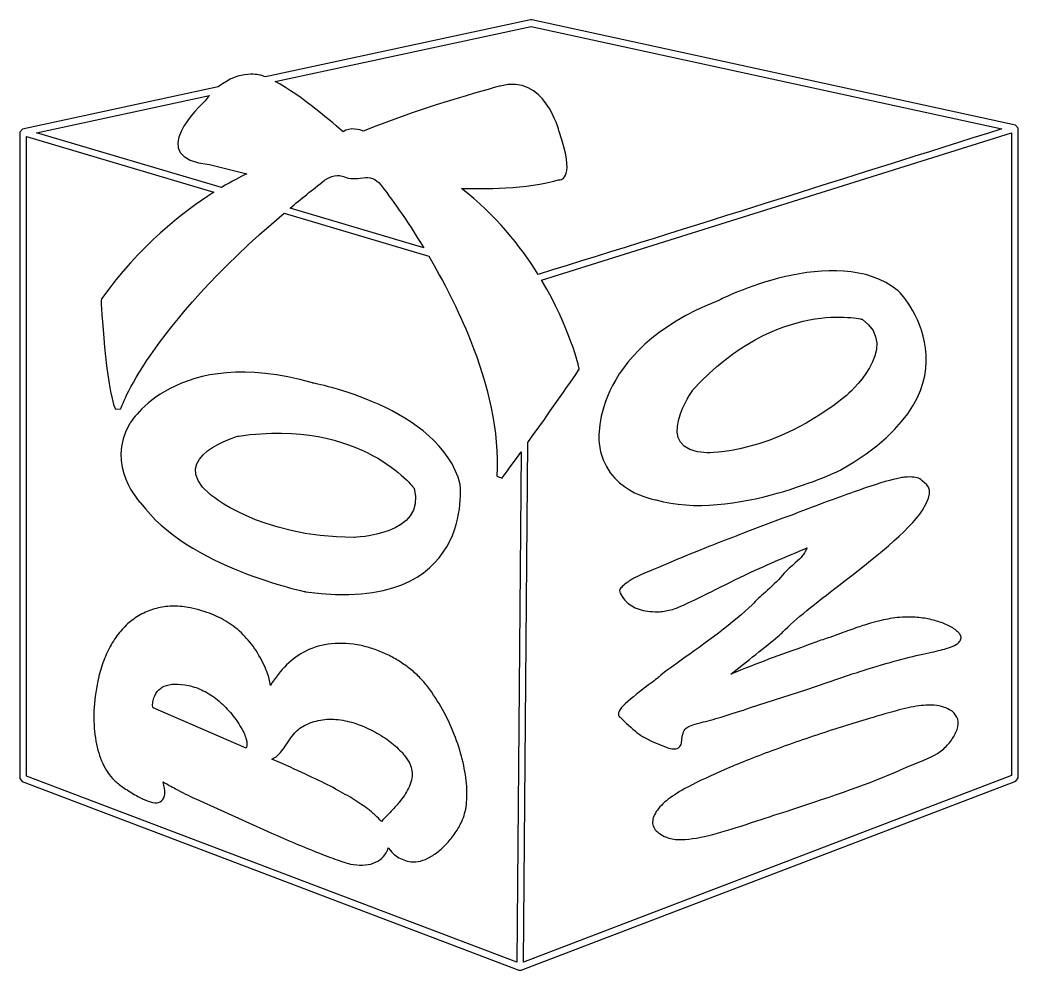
# Model space of a CAD drawing. Header units: millimetres. Extents: x -19.1 to 23.3, y -33.9 to 26.1.
# Drawn here: x -17.06 to 20.66, y -9.75 to 26.13 of the extents above; entities that cross this region are included whole.
import ezdxf

# ---------------------------------------------------------------- set-up
doc = ezdxf.new("R2010")
doc.units = ezdxf.units.MM
doc.header["$MEASUREMENT"] = 0
doc.layers.add('Layer 1', color=7, linetype='Continuous')

msp = doc.modelspace()

# ---------------------------------------------------------------- linework, layer by layer
at = {"layer": 'Layer 1', "color": 250}
for points, knots in [([(-16.9622, 22.0151), (-16.9622, 22.0151), (-9.5652, 23.602), (-9.5652, 23.602), (-8.7374, 24.2799), (-7.9663, 24.0467), (-7.9638, 24.0459), (-7.9068, 24.0288), (-7.8476, 24.0077), (-7.7866, 23.9835), (-7.7866, 23.9835), (2.2369, 26.1337), (2.2369, 26.1337), (2.2369, 26.1337), (2.2891, 26.1337), (2.2891, 26.1337), (2.2891, 26.1337), (20.5632, 22.163), (20.5632, 22.163), (20.5632, 22.163), (20.6617, 22.041), (20.6617, 22.041), (20.6617, 22.041), (20.6617, -2.4971), (20.6617, -2.4971), (20.6617, -2.4971), (20.5811, -2.6137), (20.5811, -2.6137), (20.5811, -2.6137), (1.8838, -9.754), (1.8838, -9.754), (1.8838, -9.754), (1.7955, -9.754), (1.7955, -9.754), (1.7955, -9.754), (-16.9803, -2.634), (-16.9803, -2.634), (-16.9803, -2.634), (-17.0613, -2.5173), (-17.0613, -2.5173), (-17.0613, -2.5173), (-17.0613, 21.8931), (-17.0613, 21.8931), (-17.0613, 21.8931), (-16.9622, 22.0151), (-16.9622, 22.0151)], [0, 0, 0, 0, 0.0666667, 0.0666667, 0.0666667, 0.1333333, 0.1333333, 0.1333333, 0.2, 0.2, 0.2, 0.2666667, 0.2666667, 0.2666667, 0.3333333, 0.3333333, 0.3333333, 0.4, 0.4, 0.4, 0.4666667, 0.4666667, 0.4666667, 0.5333333, 0.5333333, 0.5333333, 0.6, 0.6, 0.6, 0.6666667, 0.6666667, 0.6666667, 0.7333333, 0.7333333, 0.7333333, 0.8, 0.8, 0.8, 0.8666667, 0.8666667, 0.8666667, 0.9333333, 0.9333333, 0.9333333, 1, 1, 1, 1]), ([(20.0499, 22.019), (20.0499, 22.019), (2.2624, 25.884), (2.2624, 25.884), (2.2624, 25.884), (-7.4134, 23.8084), (-7.4134, 23.8084), (-6.4145, 23.2774), (-5.1597, 22.184), (-4.8463, 21.9052), (-4.5783, 22.1043), (-4.2095, 21.9854), (-4.0842, 21.9357), (-1.5258, 22.9605), (1.0805, 23.6334), (1.088, 23.6352), (2.7635, 24.1159), (3.31, 21.9552), (3.3185, 21.9206), (3.9264, 20.1625), (3.4333, 20.0874), (3.2943, 20.0976), (2.1325, 19.7426), (0.3724, 19.7493), (-0.3707, 19.7706), (0.9143, 18.7682), (1.8508, 17.6022), (2.5229, 16.5224), (8.3715, 18.3242), (14.21, 20.1886), (20.0499, 22.019)], [0, 0, 0, 0, 0.1, 0.1, 0.1, 0.2, 0.2, 0.2, 0.3, 0.3, 0.3, 0.4, 0.4, 0.4, 0.5, 0.5, 0.5, 0.6, 0.6, 0.6, 0.7, 0.7, 0.7, 0.8, 0.8, 0.8, 0.9, 0.9, 0.9, 1, 1, 1, 1]), ([(-9.9018, 23.2745), (-9.9018, 23.2745), (-16.4327, 21.8735), (-16.4327, 21.8735), (-16.4327, 21.8735), (-9.4495, 19.7997), (-9.4495, 19.7997), (-9.0423, 20.0453), (-8.7104, 20.2168), (-8.492, 20.3222), (-8.492, 20.3222), (-9.8925, 20.6773), (-9.8925, 20.6773), (-12.4157, 20.9024), (-10.1979, 22.9538), (-10.0639, 23.0756), (-10.0102, 23.1467), (-9.956, 23.2128), (-9.9018, 23.2745)], [0, 0, 0, 0, 0.1666667, 0.1666667, 0.1666667, 0.3333333, 0.3333333, 0.3333333, 0.5, 0.5, 0.5, 0.6666667, 0.6666667, 0.6666667, 0.8333333, 0.8333333, 0.8333333, 1, 1, 1, 1]), ([(-1.6122, 17.2125), (-1.6122, 17.2125), (-7.0784, 18.8357), (-7.0784, 18.8357), (-12.281, 14.4223), (-13.2473, 11.4553), (-13.2504, 11.4461), (-13.2504, 11.4461), (-13.4544, 11.4345), (-13.4544, 11.4345), (-13.8196, 12.2184), (-13.9959, 15.5233), (-13.9962, 15.5327), (-13.9962, 15.5327), (-13.976, 15.602), (-13.976, 15.602), (-12.5598, 17.5907), (-10.9066, 18.8786), (-9.7333, 19.6241), (-9.7333, 19.6241), (-16.8115, 21.7261), (-16.8115, 21.7261), (-16.8115, 21.7261), (-16.8115, -2.4314), (-16.8115, -2.4314), (-16.8115, -2.4314), (1.7165, -9.4574), (1.7165, -9.4574), (1.7165, -9.4574), (1.8839, 9.8239), (1.8839, 9.8239), (1.4605, 9.2355), (1.1645, 8.8292), (1.1624, 8.8263), (1.1624, 8.8263), (0.9639, 8.8978), (0.9639, 8.8978), (1.0669, 10.5987), (0.6206, 12.3879), (-0.0343, 14.032), (-0.4961, 15.1911), (-1.0617, 16.2782), (-1.6122, 17.2125)], [0, 0, 0, 0, 0.0714286, 0.0714286, 0.0714286, 0.1428571, 0.1428571, 0.1428571, 0.2142857, 0.2142857, 0.2142857, 0.2857143, 0.2857143, 0.2857143, 0.3571429, 0.3571429, 0.3571429, 0.4285714, 0.4285714, 0.4285714, 0.5, 0.5, 0.5, 0.5714286, 0.5714286, 0.5714286, 0.6428571, 0.6428571, 0.6428571, 0.7142857, 0.7142857, 0.7142857, 0.7857143, 0.7857143, 0.7857143, 0.8571429, 0.8571429, 0.8571429, 0.9285714, 0.9285714, 0.9285714, 1, 1, 1, 1]), ([(20.4119, 21.8711), (20.4119, 21.8711), (2.6552, 16.3054), (2.6552, 16.3054), (3.731, 14.5033), (4.0681, 12.9957), (4.0697, 12.9884), (4.0697, 12.9884), (4.0801, 12.9421), (4.0801, 12.9421), (4.0801, 12.9421), (4.0533, 12.9027), (4.0533, 12.9027), (3.4915, 12.0751), (2.7342, 11.0089), (2.1358, 10.1745), (2.1358, 10.1745), (1.9655, -9.4556), (1.9655, -9.4556), (1.9655, -9.4556), (20.4119, -2.4111), (20.4119, -2.4111), (20.4119, -2.4111), (20.4119, 21.8711), (20.4119, 21.8711)], [0, 0, 0, 0, 0.125, 0.125, 0.125, 0.25, 0.25, 0.25, 0.375, 0.375, 0.375, 0.5, 0.5, 0.5, 0.625, 0.625, 0.625, 0.75, 0.75, 0.75, 0.875, 0.875, 0.875, 1, 1, 1, 1]), ([(-6.8502, 19.0279), (-6.8502, 19.0279), (-1.8013, 17.5286), (-1.8013, 17.5286), (-2.4539, 18.603), (-3.0653, 19.445), (-3.4319, 19.9159), (-3.5115, 20.0184), (-3.6168, 20.0969), (-3.7336, 20.1427), (-3.8454, 20.1866), (-3.9685, 20.2003), (-4.0899, 20.176), (-4.2381, 20.1463), (-4.3657, 20.1362), (-4.475, 20.1401), (-4.6061, 20.1447), (-4.7109, 20.1698), (-4.7943, 20.2057), (-4.9126, 20.2561), (-5.0419, 20.2671), (-5.1678, 20.2464), (-5.3038, 20.224), (-5.4366, 20.1642), (-5.5484, 20.0773), (-6.0088, 19.7194), (-6.4416, 19.3697), (-6.8502, 19.0279)], [0, 0, 0, 0, 0.1111111, 0.1111111, 0.1111111, 0.2222222, 0.2222222, 0.2222222, 0.3333333, 0.3333333, 0.3333333, 0.4444444, 0.4444444, 0.4444444, 0.5555556, 0.5555556, 0.5555556, 0.6666667, 0.6666667, 0.6666667, 0.7777778, 0.7777778, 0.7777778, 0.8888889, 0.8888889, 0.8888889, 1, 1, 1, 1]), ([(4.8279, 10.1501), (4.8279, 10.1501), (4.3881, 13.5983), (9.3725, 15.5544), (9.3725, 15.5544), (13.7728, 17.7938), (16.1361, 15.906), (16.1361, 15.906), (19.6123, 12.3631), (13.9655, 9.138), (13.9655, 9.138), (9.8618, 7.1563), (6.9825, 8.0085), (6.9825, 8.0085), (5.0314, 8.2875), (4.8279, 10.1501)], [0, 0, 0, 0, 0.2, 0.2, 0.2, 0.4, 0.4, 0.4, 0.6, 0.6, 0.6, 0.8, 0.8, 0.8, 1, 1, 1, 1]), ([(8.91, 9.787), (8.91, 9.787), (11.374, 9.6773), (14.1767, 11.9502), (14.1767, 11.9502), (16.2896, 13.7705), (14.7706, 14.8268), (14.7706, 14.8268), (11.5763, 15.6433), (8.3845, 12.1781), (8.3845, 12.1781), (6.7153, 9.843), (8.91, 9.787)], [0, 0, 0, 0, 0.25, 0.25, 0.25, 0.5, 0.5, 0.5, 0.75, 0.75, 0.75, 1, 1, 1, 1]), ([(-12.9026, 10.8959), (-12.9026, 10.8959), (-11.1548, 13.9006), (-6.0086, 12.4226), (-6.0086, 12.4226), (-1.1534, 11.5247), (-0.4252, 8.5885), (-0.4252, 8.5885), (0.1795, 3.6618), (-6.2644, 4.5358), (-6.2644, 4.5358), (-10.7268, 5.4581), (-12.4946, 7.8856), (-12.4946, 7.8856), (-13.8737, 9.2936), (-12.9026, 10.8959)], [0, 0, 0, 0, 0.2, 0.2, 0.2, 0.4, 0.4, 0.4, 0.6, 0.6, 0.6, 0.8, 0.8, 0.8, 1, 1, 1, 1]), ([(-9.8947, 8.2294), (-9.8947, 8.2294), (-8.0516, 6.5902), (-4.4427, 6.5867), (-4.4427, 6.5867), (-1.6551, 6.6668), (-2.1682, 8.4449), (-2.1682, 8.4449), (-4.1324, 11.0927), (-8.7946, 10.4163), (-8.7946, 10.4163), (-11.5626, 9.6566), (-9.8947, 8.2294)], [0, 0, 0, 0, 0.25, 0.25, 0.25, 0.5, 0.5, 0.5, 0.75, 0.75, 0.75, 1, 1, 1, 1]), ([(14.293, 1.398), (14.293, 1.398), (12.6437, 0.8334), (12.6437, 0.8334), (12.6437, 0.8334), (10.5518, 0.1579), (10.5518, 0.1579), (10.1798, 0.0326), (9.847, -0.0745), (9.5534, -0.1634), (9.2576, -0.2529), (8.9952, -0.326), (8.7665, -0.3822), (8.6082, -0.4209), (8.4773, -0.458), (8.3739, -0.4931), (8.2733, -0.5273), (8.2001, -0.5597), (8.1552, -0.5893), (8.099, -0.6264), (8.0542, -0.6807), (8.0219, -0.7521), (7.9879, -0.8264), (7.9668, -0.9196), (7.9588, -1.0314), (7.9562, -1.1114), (7.9447, -1.1787), (7.9242, -1.2325), (7.9018, -1.2914), (7.8684, -1.3355), (7.8243, -1.3645), (7.7698, -1.4002), (7.6909, -1.4103), (7.5879, -1.3951), (7.494, -1.3811), (7.3763, -1.3451), (7.2356, -1.2878), (7.1117, -1.2428), (6.9859, -1.1906), (6.8587, -1.1312), (6.7327, -1.0724), (6.6034, -1.0056), (6.4717, -0.9312), (6.3714, -0.8748), (6.2372, -0.7689), (6.103, -0.653), (5.884, -0.4639), (5.6628, -0.245), (5.5914, -0.171), (5.4953, -0.0713), (5.608, 0.1026), (5.8137, 0.3009), (6.05, 0.5287), (6.4112, 0.7995), (6.6981, 1.0146), (6.9012, 1.1667), (7.0669, 1.291), (7.1195, 1.3479), (7.199, 1.4305), (7.5106, 1.652), (7.927, 1.9475), (8.7492, 2.5315), (9.9836, 3.4083), (10.609, 4.0466), (10.7703, 4.2119), (10.9418, 4.3672), (11.1107, 4.5199), (11.3399, 4.7274), (11.5652, 4.9314), (11.7588, 5.1567), (11.9371, 5.3638), (12.1043, 5.5076), (12.2412, 5.6253), (12.3624, 5.7294), (12.4595, 5.813), (12.5148, 5.8987), (12.5148, 5.8987), (12.5172, 5.9021), (12.5172, 5.9021), (12.5413, 5.9332), (12.5736, 5.983), (12.614, 6.0507), (12.614, 6.0507), (12.6974, 6.1957), (12.6974, 6.1957), (12.4542, 6.0958), (12.1835, 5.9816), (11.8859, 5.8538), (11.529, 5.7008), (11.1415, 5.5312), (10.7243, 5.3461), (10.2137, 5.1121), (9.6967, 4.8519), (9.2256, 4.615), (8.4879, 4.2439), (7.8607, 3.9282), (7.5319, 3.8516), (7.4458, 3.8309), (7.3627, 3.8142), (7.2837, 3.8022), (7.2032, 3.7899), (7.1239, 3.7816), (7.0463, 3.7776), (7.0463, 3.7776), (7.044, 3.7776), (7.044, 3.7776), (6.9122, 3.7771), (6.7874, 3.7849), (6.6709, 3.8014), (6.5528, 3.818), (6.442, 3.8434), (6.3393, 3.8771), (6.2373, 3.9107), (6.1447, 3.9522), (6.0624, 4.001), (5.9793, 4.0503), (5.9065, 4.1073), (5.8444, 4.1717), (5.8003, 4.2174), (5.7117, 4.3279), (5.6558, 4.4242), (5.6125, 4.4989), (5.5876, 4.571), (5.6094, 4.6156), (5.6287, 4.6557), (5.6646, 4.7003), (5.7167, 4.7486), (5.7661, 4.7948), (5.8316, 4.8462), (5.9119, 4.9018), (5.9712, 4.9426), (6.0248, 4.9772), (6.0722, 5.0056), (6.1194, 5.0338), (6.1606, 5.0559), (6.1951, 5.071), (6.3822, 5.1671), (6.977, 5.417), (7.4196, 5.6029), (7.4196, 5.6029), (7.746, 5.7403), (7.746, 5.7403), (7.9512, 5.8272), (8.1869, 5.9244), (8.4525, 6.0313), (8.7108, 6.1354), (9.0042, 6.2514), (9.3319, 6.3791), (9.6759, 6.5131), (10.0443, 6.6554), (10.436, 6.8052), (10.436, 6.8052), (11.7693, 7.3113), (11.7693, 7.3113), (11.7693, 7.3113), (12.0694, 7.4175), (12.0694, 7.4175), (12.0694, 7.4175), (12.2392, 7.4844), (12.2392, 7.4844), (12.2392, 7.4844), (12.378, 7.536), (12.378, 7.536), (13.2895, 7.8864), (14.0528, 8.1677), (14.6644, 8.3782), (15.2797, 8.5899), (15.7489, 8.7333), (16.068, 8.8061), (16.1358, 8.8217), (16.2039, 8.8348), (16.2716, 8.8448), (16.3394, 8.8548), (16.4079, 8.8623), (16.4765, 8.8666), (16.5966, 8.8745), (16.6997, 8.8708), (16.7849, 8.8549), (16.8743, 8.8383), (16.9454, 8.8081), (16.9972, 8.7648), (16.9972, 8.7648), (17.0419, 8.7278), (17.0419, 8.7278), (17.2814, 8.5325), (17.5156, 8.3414), (17.0533, 7.6219), (16.5504, 6.8289), (15.1671, 5.7605), (13.8934, 4.7769), (13.0353, 4.1143), (12.2265, 3.4895), (11.7756, 3.0179), (11.6437, 2.8733), (10.8773, 2.2693), (10.2801, 1.7987), (10.2801, 1.7987), (9.8099, 1.427), (9.8099, 1.427), (10.8085, 1.8266), (11.6592, 2.1561), (12.6694, 2.4987), (12.6694, 2.4987), (12.763, 2.538), (12.763, 2.538), (12.763, 2.538), (13.0141, 2.6274), (13.0141, 2.6274), (13.1919, 2.6964), (13.3671, 2.7531), (13.5496, 2.8093), (13.8332, 2.9161), (14.0833, 3.0079), (14.2986, 3.0846), (14.5181, 3.1626), (14.7057, 3.2267), (14.8607, 3.2763), (15.0153, 3.3254), (15.1586, 3.3677), (15.2906, 3.4028), (15.4238, 3.4383), (15.5475, 3.4672), (15.6605, 3.489), (15.765, 3.5123), (15.879, 3.5316), (16.0024, 3.5467), (16.1263, 3.5617), (16.261, 3.573), (16.4055, 3.5801), (16.4055, 3.5801), (16.4074, 3.5801), (16.4074, 3.5801), (16.6067, 3.5818), (16.7994, 3.5718), (16.9842, 3.55), (17.17, 3.528), (17.349, 3.494), (17.5206, 3.4481), (17.6937, 3.4018), (17.8511, 3.3445), (17.992, 3.2766), (18.1335, 3.2084), (18.2586, 3.129), (18.3664, 3.0392), (18.4092, 3.0036), (18.4424, 2.9675), (18.4655, 2.9316), (18.4963, 2.884), (18.51, 2.836), (18.5068, 2.7882), (18.5035, 2.7404), (18.4831, 2.6942), (18.4464, 2.6501), (18.4171, 2.6149), (18.3761, 2.5803), (18.3244, 2.547), (18.2451, 2.4959), (18.1184, 2.4435), (17.9449, 2.3907), (17.7743, 2.3386), (17.5572, 2.2849), (17.2944, 2.2306), (16.9986, 2.1702), (16.6583, 2.089), (16.2747, 1.9879), (15.8924, 1.8871), (15.4663, 1.7656), (14.9975, 1.6244), (14.9061, 1.5918), (14.8002, 1.556), (14.6805, 1.5177), (14.56, 1.4791), (14.4305, 1.4391), (14.293, 1.398)], [0, 0, 0, 0, 0.010989, 0.010989, 0.010989, 0.021978, 0.021978, 0.021978, 0.032967, 0.032967, 0.032967, 0.043956, 0.043956, 0.043956, 0.0549451, 0.0549451, 0.0549451, 0.0659341, 0.0659341, 0.0659341, 0.0769231, 0.0769231, 0.0769231, 0.0879121, 0.0879121, 0.0879121, 0.0989011, 0.0989011, 0.0989011, 0.1098901, 0.1098901, 0.1098901, 0.1208791, 0.1208791, 0.1208791, 0.1318681, 0.1318681, 0.1318681, 0.1428571, 0.1428571, 0.1428571, 0.1538462, 0.1538462, 0.1538462, 0.1648352, 0.1648352, 0.1648352, 0.1758242, 0.1758242, 0.1758242, 0.1868132, 0.1868132, 0.1868132, 0.1978022, 0.1978022, 0.1978022, 0.2087912, 0.2087912, 0.2087912, 0.2197802, 0.2197802, 0.2197802, 0.2307692, 0.2307692, 0.2307692, 0.2417582, 0.2417582, 0.2417582, 0.2527473, 0.2527473, 0.2527473, 0.2637363, 0.2637363, 0.2637363, 0.2747253, 0.2747253, 0.2747253, 0.2857143, 0.2857143, 0.2857143, 0.2967033, 0.2967033, 0.2967033, 0.3076923, 0.3076923, 0.3076923, 0.3186813, 0.3186813, 0.3186813, 0.3296703, 0.3296703, 0.3296703, 0.3406593, 0.3406593, 0.3406593, 0.3516484, 0.3516484, 0.3516484, 0.3626374, 0.3626374, 0.3626374, 0.3736264, 0.3736264, 0.3736264, 0.3846154, 0.3846154, 0.3846154, 0.3956044, 0.3956044, 0.3956044, 0.4065934, 0.4065934, 0.4065934, 0.4175824, 0.4175824, 0.4175824, 0.4285714, 0.4285714, 0.4285714, 0.4395604, 0.4395604, 0.4395604, 0.4505495, 0.4505495, 0.4505495, 0.4615385, 0.4615385, 0.4615385, 0.4725275, 0.4725275, 0.4725275, 0.4835165, 0.4835165, 0.4835165, 0.4945055, 0.4945055, 0.4945055, 0.5054945, 0.5054945, 0.5054945, 0.5164835, 0.5164835, 0.5164835, 0.5274725, 0.5274725, 0.5274725, 0.5384615, 0.5384615, 0.5384615, 0.5494505, 0.5494505, 0.5494505, 0.5604396, 0.5604396, 0.5604396, 0.5714286, 0.5714286, 0.5714286, 0.5824176, 0.5824176, 0.5824176, 0.5934066, 0.5934066, 0.5934066, 0.6043956, 0.6043956, 0.6043956, 0.6153846, 0.6153846, 0.6153846, 0.6263736, 0.6263736, 0.6263736, 0.6373626, 0.6373626, 0.6373626, 0.6483516, 0.6483516, 0.6483516, 0.6593407, 0.6593407, 0.6593407, 0.6703297, 0.6703297, 0.6703297, 0.6813187, 0.6813187, 0.6813187, 0.6923077, 0.6923077, 0.6923077, 0.7032967, 0.7032967, 0.7032967, 0.7142857, 0.7142857, 0.7142857, 0.7252747, 0.7252747, 0.7252747, 0.7362637, 0.7362637, 0.7362637, 0.7472527, 0.7472527, 0.7472527, 0.7582418, 0.7582418, 0.7582418, 0.7692308, 0.7692308, 0.7692308, 0.7802198, 0.7802198, 0.7802198, 0.7912088, 0.7912088, 0.7912088, 0.8021978, 0.8021978, 0.8021978, 0.8131868, 0.8131868, 0.8131868, 0.8241758, 0.8241758, 0.8241758, 0.8351648, 0.8351648, 0.8351648, 0.8461538, 0.8461538, 0.8461538, 0.8571429, 0.8571429, 0.8571429, 0.8681319, 0.8681319, 0.8681319, 0.8791209, 0.8791209, 0.8791209, 0.8901099, 0.8901099, 0.8901099, 0.9010989, 0.9010989, 0.9010989, 0.9120879, 0.9120879, 0.9120879, 0.9230769, 0.9230769, 0.9230769, 0.9340659, 0.9340659, 0.9340659, 0.9450549, 0.9450549, 0.9450549, 0.956044, 0.956044, 0.956044, 0.967033, 0.967033, 0.967033, 0.978022, 0.978022, 0.978022, 0.989011, 0.989011, 0.989011, 1, 1, 1, 1]), ([(-7.5788, -4.5747), (-7.5788, -4.5747), (-10.4194, -3.2931), (-10.4194, -3.2931), (-10.6767, -3.1719), (-10.9302, -3.0439), (-11.179, -2.91), (-11.3385, -2.8239), (-11.4965, -2.7353), (-11.6528, -2.6439), (-11.6268, -2.7386), (-11.6082, -2.8227), (-11.5968, -2.8959), (-11.579, -3.0109), (-11.5792, -3.1029), (-11.5973, -3.1708), (-11.6258, -3.2774), (-11.681, -3.3524), (-11.763, -3.3958), (-11.8399, -3.4363), (-11.9351, -3.4449), (-12.0473, -3.4211), (-12.1477, -3.4002), (-12.265, -3.3588), (-12.3985, -3.2977), (-12.5289, -3.2381), (-12.6754, -3.1596), (-12.8376, -3.0621), (-13.0022, -2.9635), (-13.1442, -2.8697), (-13.263, -2.7809), (-13.3834, -2.6909), (-13.4838, -2.6032), (-13.5628, -2.5189), (-13.5628, -2.5189), (-13.5649, -2.5173), (-13.5649, -2.5173), (-13.7309, -2.331), (-13.8684, -2.1093), (-13.9767, -1.8523), (-14.0839, -1.5978), (-14.1626, -1.3092), (-14.2121, -0.9864), (-14.2622, -0.6597), (-14.2794, -0.3165), (-14.2635, 0.0433), (-14.2477, 0.4012), (-14.1986, 0.7754), (-14.1159, 1.1651), (-14.0644, 1.407), (-14.0002, 1.6364), (-13.9235, 1.8523), (-13.8467, 2.0684), (-13.757, 2.2718), (-13.6547, 2.4613), (-13.5501, 2.6544), (-13.4329, 2.8311), (-13.3036, 2.9904), (-13.1744, 3.1495), (-13.0329, 3.2915), (-12.8795, 3.4156), (-12.7244, 3.5407), (-12.5591, 3.6464), (-12.3845, 3.7317), (-12.2101, 3.817), (-12.0269, 3.8819), (-11.8357, 3.9257), (-11.6425, 3.9696), (-11.4441, 3.9915), (-11.241, 3.9912), (-11.0388, 3.9909), (-10.8316, 3.9687), (-10.6204, 3.9245), (-10.328, 3.8633), (-10.0572, 3.7827), (-9.8086, 3.6836), (-9.5587, 3.584), (-9.3307, 3.4649), (-9.1255, 3.3271), (-8.9206, 3.1897), (-8.731, 3.0286), (-8.5576, 2.8452), (-8.384, 2.6616), (-8.2259, 2.455), (-8.0837, 2.2261), (-7.9307, 1.9759), (-7.8127, 1.7395), (-7.7292, 1.5171), (-7.6599, 1.3318), (-7.6144, 1.1561), (-7.5928, 0.9901), (-7.2278, 1.5951), (-6.7816, 2.0316), (-6.2571, 2.2941), (-5.6565, 2.5948), (-4.9573, 2.6654), (-4.1636, 2.4992), (-4.0045, 2.4661), (-3.8462, 2.4227), (-3.6897, 2.3696), (-3.5333, 2.3165), (-3.3757, 2.2525), (-3.2176, 2.1782), (-3.0601, 2.1043), (-2.9088, 2.0226), (-2.7638, 1.9335), (-2.6194, 1.8447), (-2.4782, 1.7465), (-2.3411, 1.6396), (-2.2044, 1.5331), (-2.0789, 1.4219), (-1.9652, 1.307), (-1.8504, 1.1904), (-1.7453, 1.0683), (-1.6507, 0.9411), (-1.4446, 0.6721), (-1.2578, 0.3883), (-1.0912, 0.0906), (-0.9237, -0.2084), (-0.7753, -0.5228), (-0.6467, -0.8514), (-0.5214, -1.1716), (-0.4203, -1.4862), (-0.3438, -1.7942), (-0.2668, -2.1035), (-0.2143, -2.4066), (-0.1864, -2.7032), (-0.1586, -2.9971), (-0.1594, -3.2625), (-0.1881, -3.4992), (-0.2175, -3.7412), (-0.2758, -3.9555), (-0.3627, -4.1419), (-0.4338, -4.2934), (-0.5161, -4.4384), (-0.6099, -4.5767), (-0.7037, -4.7153), (-0.809, -4.8471), (-0.9248, -4.9715), (-1.0401, -5.0956), (-1.1579, -5.2041), (-1.2777, -5.2969), (-1.3979, -5.3907), (-1.5208, -5.4687), (-1.6453, -5.5306), (-1.7716, -5.5935), (-1.8938, -5.6356), (-2.0112, -5.6568), (-2.1318, -5.6784), (-2.247, -5.6779), (-2.3561, -5.6548), (-2.4502, -5.6351), (-2.5383, -5.6073), (-2.6197, -5.5717), (-2.7029, -5.5355), (-2.7793, -5.4912), (-2.8478, -5.4394), (-2.9158, -5.3882), (-2.9874, -5.3209), (-3.0621, -5.2381), (-3.0621, -5.2381), (-3.1439, -5.1424), (-3.1439, -5.1424), (-3.1522, -5.1779), (-3.1637, -5.2126), (-3.1781, -5.2461), (-3.2257, -5.3583), (-3.295, -5.4546), (-3.3856, -5.5346), (-3.4743, -5.6131), (-3.5828, -5.675), (-3.7103, -5.7202), (-3.8346, -5.7647), (-3.9697, -5.7892), (-4.1147, -5.7938), (-4.2571, -5.7982), (-4.4088, -5.7834), (-4.5699, -5.7495), (-4.6603, -5.7304), (-4.8038, -5.6864), (-5.0004, -5.6177), (-5.1937, -5.5501), (-5.439, -5.4584), (-5.736, -5.3426), (-6.0411, -5.2239), (-6.3462, -5.1007), (-6.6509, -4.9738), (-6.9566, -4.8462), (-7.2662, -4.7132), (-7.5788, -4.5747)], [0, 0, 0, 0, 0.015873, 0.015873, 0.015873, 0.031746, 0.031746, 0.031746, 0.047619, 0.047619, 0.047619, 0.0634921, 0.0634921, 0.0634921, 0.0793651, 0.0793651, 0.0793651, 0.0952381, 0.0952381, 0.0952381, 0.1111111, 0.1111111, 0.1111111, 0.1269841, 0.1269841, 0.1269841, 0.1428571, 0.1428571, 0.1428571, 0.1587302, 0.1587302, 0.1587302, 0.1746032, 0.1746032, 0.1746032, 0.1904762, 0.1904762, 0.1904762, 0.2063492, 0.2063492, 0.2063492, 0.2222222, 0.2222222, 0.2222222, 0.2380952, 0.2380952, 0.2380952, 0.2539683, 0.2539683, 0.2539683, 0.2698413, 0.2698413, 0.2698413, 0.2857143, 0.2857143, 0.2857143, 0.3015873, 0.3015873, 0.3015873, 0.3174603, 0.3174603, 0.3174603, 0.3333333, 0.3333333, 0.3333333, 0.3492063, 0.3492063, 0.3492063, 0.3650794, 0.3650794, 0.3650794, 0.3809524, 0.3809524, 0.3809524, 0.3968254, 0.3968254, 0.3968254, 0.4126984, 0.4126984, 0.4126984, 0.4285714, 0.4285714, 0.4285714, 0.4444444, 0.4444444, 0.4444444, 0.4603175, 0.4603175, 0.4603175, 0.4761905, 0.4761905, 0.4761905, 0.4920635, 0.4920635, 0.4920635, 0.5079365, 0.5079365, 0.5079365, 0.5238095, 0.5238095, 0.5238095, 0.5396825, 0.5396825, 0.5396825, 0.5555556, 0.5555556, 0.5555556, 0.5714286, 0.5714286, 0.5714286, 0.5873016, 0.5873016, 0.5873016, 0.6031746, 0.6031746, 0.6031746, 0.6190476, 0.6190476, 0.6190476, 0.6349206, 0.6349206, 0.6349206, 0.6507937, 0.6507937, 0.6507937, 0.6666667, 0.6666667, 0.6666667, 0.6825397, 0.6825397, 0.6825397, 0.6984127, 0.6984127, 0.6984127, 0.7142857, 0.7142857, 0.7142857, 0.7301587, 0.7301587, 0.7301587, 0.7460317, 0.7460317, 0.7460317, 0.7619048, 0.7619048, 0.7619048, 0.7777778, 0.7777778, 0.7777778, 0.7936508, 0.7936508, 0.7936508, 0.8095238, 0.8095238, 0.8095238, 0.8253968, 0.8253968, 0.8253968, 0.8412698, 0.8412698, 0.8412698, 0.8571429, 0.8571429, 0.8571429, 0.8730159, 0.8730159, 0.8730159, 0.8888889, 0.8888889, 0.8888889, 0.9047619, 0.9047619, 0.9047619, 0.9206349, 0.9206349, 0.9206349, 0.9365079, 0.9365079, 0.9365079, 0.952381, 0.952381, 0.952381, 0.968254, 0.968254, 0.968254, 0.984127, 0.984127, 0.984127, 1, 1, 1, 1]), ([(-12.0315, 0.1492), (-12.0315, 0.1492), (-8.5133, -1.3727), (-8.5133, -1.3727), (-8.5133, -1.3727), (-8.5033, -1.3445), (-8.5033, -1.3445), (-8.4768, -1.2591), (-8.4779, -1.1573), (-8.507, -1.0396), (-8.5384, -0.9128), (-8.6023, -0.7679), (-8.6985, -0.6057), (-8.8224, -0.3939), (-8.9598, -0.1993), (-9.1101, -0.0222), (-9.2587, 0.1532), (-9.4204, 0.3112), (-9.594, 0.451), (-9.7685, 0.5914), (-9.9479, 0.7069), (-10.131, 0.7972), (-10.313, 0.8869), (-10.4995, 0.952), (-10.6893, 0.9918), (-11.0794, 1.0738), (-11.3863, 1.0648), (-11.6088, 0.9665), (-11.8203, 0.8729), (-11.9592, 0.6923), (-12.0243, 0.4261), (-12.0419, 0.354), (-12.0495, 0.2904), (-12.0471, 0.2361), (-12.0458, 0.2034), (-12.0405, 0.1743), (-12.0315, 0.1492)], [0, 0, 0, 0, 0.0833333, 0.0833333, 0.0833333, 0.1666667, 0.1666667, 0.1666667, 0.25, 0.25, 0.25, 0.3333333, 0.3333333, 0.3333333, 0.4166667, 0.4166667, 0.4166667, 0.5, 0.5, 0.5, 0.5833333, 0.5833333, 0.5833333, 0.6666667, 0.6666667, 0.6666667, 0.75, 0.75, 0.75, 0.8333333, 0.8333333, 0.8333333, 0.9166667, 0.9166667, 0.9166667, 1, 1, 1, 1]), ([(18.1659, 0.0198), (18.277, -0.0664), (18.3495, -0.1677), (18.382, -0.2839), (18.4141, -0.3991), (18.4068, -0.5276), (18.3599, -0.669), (18.3599, -0.669), (18.3594, -0.6706), (18.3594, -0.6706), (18.3068, -0.811), (18.2338, -0.9454), (18.1413, -1.0731), (18.049, -1.2004), (17.9362, -1.322), (17.8043, -1.4371), (17.5913, -1.6221), (17.2232, -1.7732), (16.7832, -1.9534), (16.7832, -1.9534), (16.4459, -2.0933), (16.4459, -2.0933), (15.2714, -2.634), (14.0091, -3.0578), (12.3372, -3.619), (12.3372, -3.619), (12.1145, -3.6937), (12.1145, -3.6937), (11.6492, -3.8371), (11.206, -3.9832), (10.793, -4.1191), (9.6941, -4.4811), (8.8091, -4.7725), (8.0838, -4.8195), (7.8774, -4.836), (7.6905, -4.8246), (7.5244, -4.7852), (7.3565, -4.7453), (7.2088, -4.6767), (7.0819, -4.5798), (6.9438, -4.4744), (6.867, -4.3523), (6.8521, -4.2143), (6.8376, -4.0787), (6.8836, -3.9299), (6.9902, -3.7685), (7.0935, -3.6123), (7.2446, -3.4566), (7.4429, -3.3024), (7.6392, -3.1497), (7.8841, -2.9964), (8.177, -2.8432), (8.609, -2.6176), (9.0991, -2.3871), (9.6476, -2.1522), (10.1966, -1.9171), (10.8059, -1.6764), (11.4755, -1.4303), (12.1511, -1.1821), (12.8598, -0.9383), (13.6023, -0.6991), (14.3446, -0.46), (15.1206, -0.2253), (15.9307, 0.0048), (16.2591, 0.0996), (16.5538, 0.1677), (16.8137, 0.2085), (17.0753, 0.2496), (17.3019, 0.2632), (17.4926, 0.2495), (17.4926, 0.2495), (17.4941, 0.2492), (17.4941, 0.2492), (17.6198, 0.2362), (17.7373, 0.2116), (17.8462, 0.1755), (17.9555, 0.1393), (18.0565, 0.0911), (18.1478, 0.0318), (18.1478, 0.0318), (18.1659, 0.0198), (18.1659, 0.0198)], [0, 0, 0, 0, 0.037037, 0.037037, 0.037037, 0.0740741, 0.0740741, 0.0740741, 0.1111111, 0.1111111, 0.1111111, 0.1481481, 0.1481481, 0.1481481, 0.1851852, 0.1851852, 0.1851852, 0.2222222, 0.2222222, 0.2222222, 0.2592593, 0.2592593, 0.2592593, 0.2962963, 0.2962963, 0.2962963, 0.3333333, 0.3333333, 0.3333333, 0.3703704, 0.3703704, 0.3703704, 0.4074074, 0.4074074, 0.4074074, 0.4444444, 0.4444444, 0.4444444, 0.4814815, 0.4814815, 0.4814815, 0.5185185, 0.5185185, 0.5185185, 0.5555556, 0.5555556, 0.5555556, 0.5925926, 0.5925926, 0.5925926, 0.6296296, 0.6296296, 0.6296296, 0.6666667, 0.6666667, 0.6666667, 0.7037037, 0.7037037, 0.7037037, 0.7407407, 0.7407407, 0.7407407, 0.7777778, 0.7777778, 0.7777778, 0.8148148, 0.8148148, 0.8148148, 0.8518519, 0.8518519, 0.8518519, 0.8888889, 0.8888889, 0.8888889, 0.9259259, 0.9259259, 0.9259259, 0.962963, 0.962963, 0.962963, 1, 1, 1, 1]), ([(-7.5425, -1.7894), (-7.5425, -1.7894), (-7.3061, -1.8881), (-7.3061, -1.8881), (-6.8757, -2.0764), (-6.4872, -2.2521), (-6.141, -2.4149), (-5.7929, -2.5786), (-5.4883, -2.7289), (-5.2279, -2.8653), (-4.9676, -3.0016), (-4.7307, -3.135), (-4.5184, -3.2649), (-4.3024, -3.3969), (-4.1102, -3.5257), (-3.9426, -3.651), (-3.8378, -3.7253), (-3.7332, -3.8109), (-3.6299, -3.9072), (-3.5538, -3.978), (-3.4779, -4.0551), (-3.4026, -4.138), (-3.2404, -3.9736), (-3.1002, -3.8285), (-2.9829, -3.7032), (-2.85, -3.5617), (-2.7467, -3.4451), (-2.6738, -3.3548), (-2.6031, -3.2678), (-2.5403, -3.1791), (-2.4852, -3.0886), (-2.4308, -2.9993), (-2.3834, -2.9076), (-2.3436, -2.8142), (-2.2982, -2.708), (-2.2673, -2.6056), (-2.2514, -2.5078), (-2.2359, -2.412), (-2.2343, -2.3189), (-2.2468, -2.2295), (-2.259, -2.1398), (-2.2871, -2.0485), (-2.3306, -1.9561), (-2.3752, -1.8614), (-2.4366, -1.7648), (-2.5142, -1.6674), (-2.635, -1.5169), (-2.7766, -1.3735), (-2.9384, -1.2376), (-3.1019, -1.1007), (-3.2864, -0.9704), (-3.4913, -0.8479), (-3.6984, -0.7237), (-3.9093, -0.6189), (-4.1229, -0.534), (-4.3361, -0.4491), (-4.5536, -0.3833), (-4.7742, -0.3372), (-5.0117, -0.2874), (-5.2416, -0.2695), (-5.4626, -0.2839), (-5.6827, -0.298), (-5.8943, -0.3441), (-6.096, -0.4217), (-6.1938, -0.4591), (-6.2838, -0.502), (-6.3649, -0.5494), (-6.4439, -0.5957), (-6.5158, -0.6475), (-6.5798, -0.7043), (-6.6427, -0.7595), (-6.7074, -0.8297), (-6.7735, -0.9141), (-6.8409, -0.9999), (-6.9089, -1.0992), (-6.9768, -1.2107), (-6.9768, -1.2107), (-6.9789, -1.2142), (-6.9789, -1.2142), (-7.0505, -1.3218), (-7.1157, -1.4123), (-7.174, -1.4854), (-7.2352, -1.5615), (-7.2904, -1.6206), (-7.3397, -1.6625), (-7.3913, -1.7064), (-7.4564, -1.7477), (-7.5341, -1.7854), (-7.5341, -1.7854), (-7.5425, -1.7894), (-7.5425, -1.7894)], [0, 0, 0, 0, 0.0333333, 0.0333333, 0.0333333, 0.0666667, 0.0666667, 0.0666667, 0.1, 0.1, 0.1, 0.1333333, 0.1333333, 0.1333333, 0.1666667, 0.1666667, 0.1666667, 0.2, 0.2, 0.2, 0.2333333, 0.2333333, 0.2333333, 0.2666667, 0.2666667, 0.2666667, 0.3, 0.3, 0.3, 0.3333333, 0.3333333, 0.3333333, 0.3666667, 0.3666667, 0.3666667, 0.4, 0.4, 0.4, 0.4333333, 0.4333333, 0.4333333, 0.4666667, 0.4666667, 0.4666667, 0.5, 0.5, 0.5, 0.5333333, 0.5333333, 0.5333333, 0.5666667, 0.5666667, 0.5666667, 0.6, 0.6, 0.6, 0.6333333, 0.6333333, 0.6333333, 0.6666667, 0.6666667, 0.6666667, 0.7, 0.7, 0.7, 0.7333333, 0.7333333, 0.7333333, 0.7666667, 0.7666667, 0.7666667, 0.8, 0.8, 0.8, 0.8333333, 0.8333333, 0.8333333, 0.8666667, 0.8666667, 0.8666667, 0.9, 0.9, 0.9, 0.9333333, 0.9333333, 0.9333333, 0.9666667, 0.9666667, 0.9666667, 1, 1, 1, 1])]:
    msp.add_open_spline(points, degree=3, knots=knots, dxfattribs=at)

doc.saveas('drawing.dxf')
